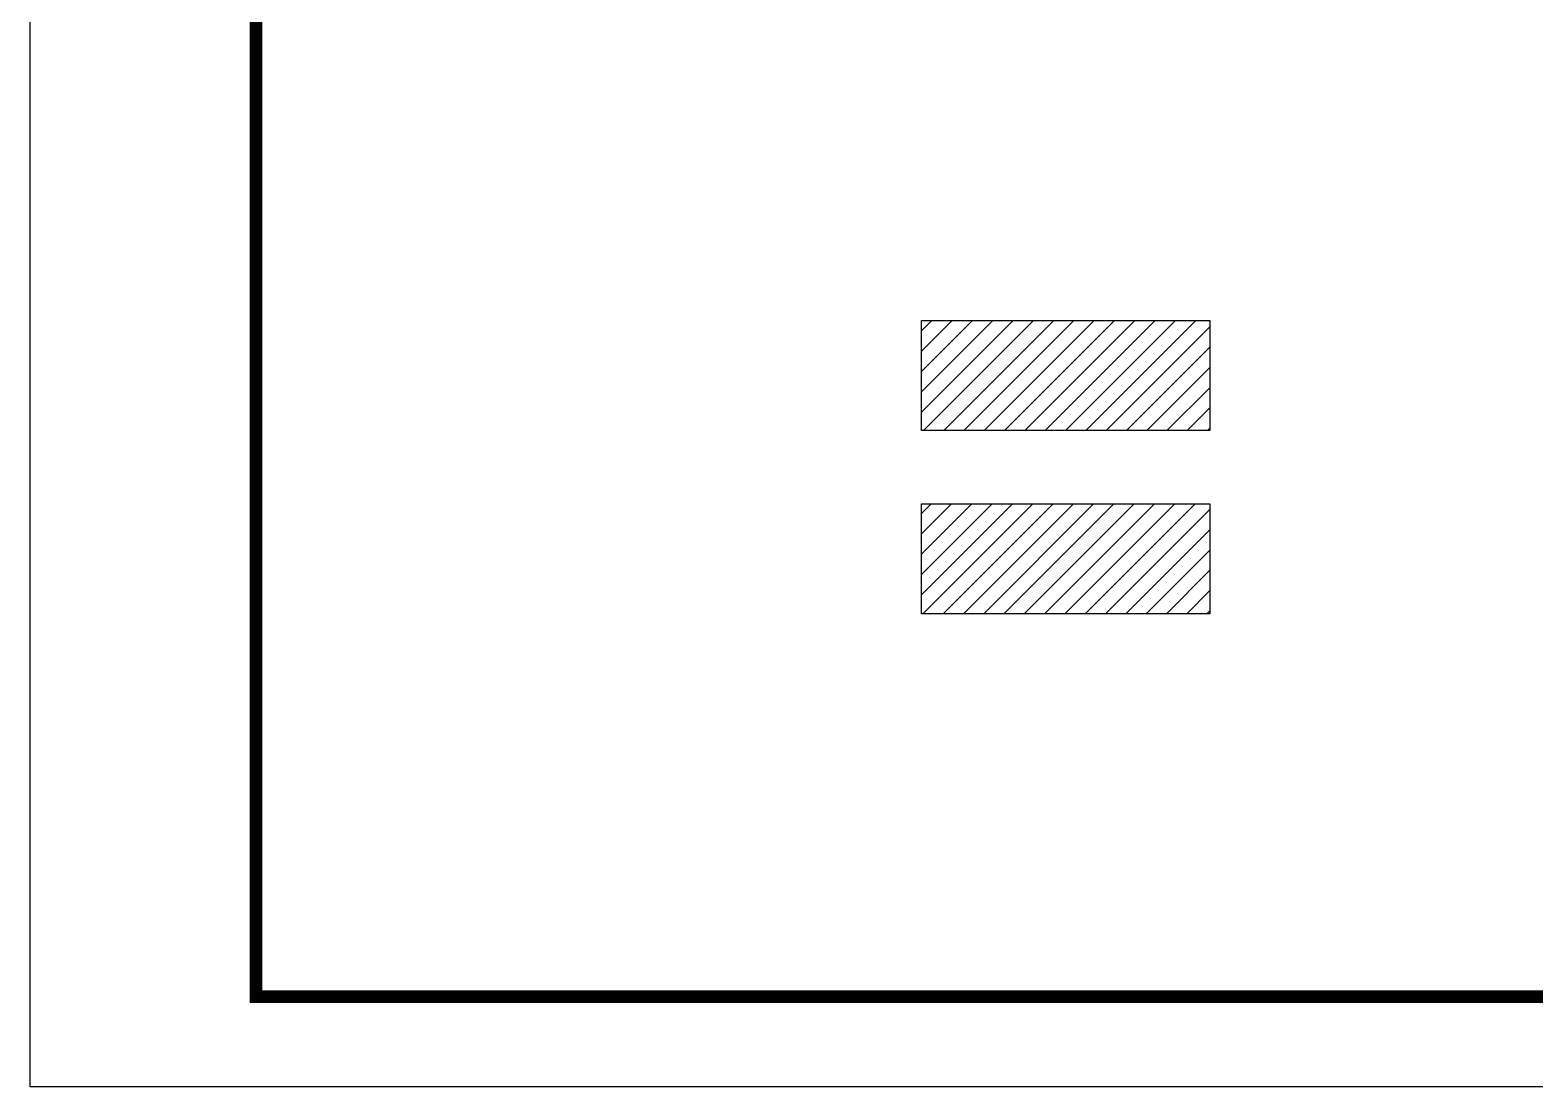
# Model space of a CAD drawing. Extents: x -59851 to 653804, y -249523 to 437614.
# Drawn here: x -53656 to -37014, y 116893 to 128584 of the extents above; entities that cross this region are included whole.
import ezdxf
from ezdxf.enums import TextEntityAlignment as Align

# ---------------------------------------------------------------- set-up
doc = ezdxf.new("R2010")
doc.units = 0
doc.header["$LTSCALE"] = 1000
doc.header["$MEASUREMENT"] = 0
doc.linetypes.add('DASH', pattern=[0.35, 0.25, -0.1])
doc.layers.add('A-降板区域（给结构）', color=155, linetype='Continuous', plot=False)
doc.layers.add('LABEL_FIXBOX_PM', color=7, linetype='Continuous')
doc.layers.add('LABEL_TXT_PM', color=1, linetype='Continuous')
doc.styles.add('LABEL_TXT_PM', font='pm_njadri_romans1.shx', dxfattribs={"width": 0.7, "bigfont": 'pm_njadri_hztxt.shx'})
pattern_1 = [(45, (0.02, 3e-11), (-112.2532, 112.2532), [])]

# ---------------------------------------------------------------- blocks, each defined once
blk = doc.blocks.new('PMSheet_A1_20150113_5-3892016032414355901')
at = {"layer": 'LABEL_FIXBOX_PM'}
blk.add_lwpolyline([(0, 594), (841, 594), (841, 0), (0, 0)], close=True, dxfattribs=at)
at = {"layer": 'LABEL_FIXBOX_PM', "const_width": 1.4}
blk.add_lwpolyline([(831, 584), (25, 584), (25, 10), (831, 10)], close=True, dxfattribs=at)
at = {"layer": 'LABEL_TXT_PM', "style": 'LABEL_TXT_PM'}
for tag, height, width, p in [('修改图应说明理由', 4.5, 0.7, (788.35, 468.8)), ('出图章签名', 4.5, 0.7, (759.46, 338.09)), ('建设单位_U01', 4.5, 0.7, (800.9, 212.14)), ('建设单位', 4.5, 0.7, (800.9, 210.2)), ('建设单位_D01', 4.5, 0.7, (800.9, 207.4)), ('项目名称_U01', 4.5, 0.7, (800.9, 200.42)), ('项目名称', 4.5, 0.7, (800.9, 198.19)), ('项目名称_D01', 4.5, 0.7, (800.9, 195.3)), ('设计编号', 4.5, 0.6, (780.76, 187.9)), ('分项号', 4.5, 0.6, (820.26, 188)), ('项目经理', 4.5, 0.7, (780.26, 172)), ('项目经理签名', 4.5, 0.7, (810.18, 172.26)), ('审定', 4.5, 0.7, (780.26, 163.9)), ('审定签名', 4.5, 0.7, (810.18, 164.16)), ('审核', 4.5, 0.7, (780.26, 156)), ('审核签名', 4.5, 0.7, (810.18, 156.26)), ('项目负责签名', 4.5, 0.7, (810.18, 148.26)), ('项目负责', 4.5, 0.7, (780.26, 148)), ('专业负责', 4.5, 0.7, (780.26, 140)), ('专业负责签名', 4.5, 0.7, (810.18, 140.26)), ('校对', 4.5, 0.7, (780.26, 131.9)), ('校对签名', 4.5, 0.7, (810.18, 132.16)), ('设计', 4.5, 0.7, (780.26, 124)), ('设计签名', 4.5, 0.7, (810.18, 124.26)), ('绘制', 4.5, 0.7, (780.26, 115.9)), ('绘制签名', 4.5, 0.7, (810.18, 116.16)), ('方案_01', 4.5, 0.7, (780.26, 95.9)), ('方案_01签名', 4.5, 0.7, (810.18, 96.16)), ('方案_02', 4.5, 0.7, (780.26, 87.9)), ('方案_02签名', 4.5, 0.7, (810.18, 88.16)), ('方案_03', 4.5, 0.7, (780.29, 79.9)), ('方案_03签名', 4.5, 0.7, (810.2, 80.16)), ('方案_04', 4.5, 0.7, (780.26, 71.9)), ('方案_04签名', 4.5, 0.7, (810.18, 72.16)), ('图名_U02', 4.5, 0.7, (790.5, 60.2)), ('图名_U01', 4.5, 0.7, (790.5, 54.2)), ('图名', 4.5, 0.7, (790.5, 47.96)), ('图名_D01', 4.5, 0.7, (790.5, 42.4)), ('图名_D02', 4.5, 0.7, (790.5, 37)), ('图号', 3.5, 0.7, (760.97, 20.95)), ('图档号', 3.5, 0.7, (781.1, 20.95)), ('日期', 3.5, 0.7, (801.07, 20.95)), ('版本号', 3.5, 0.7, (820.27, 20.95))]:
    blk.add_attdef(tag, text='', height=height, dxfattribs=dict(at, width=width)).set_placement(p, align=Align.CENTER)

msp = doc.modelspace()

# ---------------------------------------------------------------- hatches: boundary and pattern name
at = {"layer": 'A-降板区域（给结构）', "linetype": 'DASH'}
h = msp.add_hatch(dxfattribs=at)
h.set_pattern_fill('ANSI31', color=215, scale=100)
h.set_pattern_definition(pattern_1)
h.paths.add_polyline_path([(-43796.9, 125370.6), (-40608.9, 125370.6), (-40608.9, 124154.1), (-43796.9, 124154.1)])
h = msp.add_hatch(dxfattribs=at)
h.set_pattern_fill('ANSI31', color=256, scale=100)
h.set_pattern_definition(pattern_1)
h.paths.add_polyline_path([(-43796.9, 123343.1), (-40608.9, 123343.1), (-40608.9, 122126.7), (-43796.9, 122126.7)])

# ---------------------------------------------------------------- linework, layer by layer
at = {"layer": 'A-降板区域（给结构）', "color": 215}
msp.add_lwpolyline([(-43796.9, 125370.6), (-40608.9, 125370.6), (-40608.9, 124154.1), (-43796.9, 124154.1)], close=True, dxfattribs=at)
at = {"layer": 'A-降板区域（给结构）'}
msp.add_lwpolyline([(-43796.9, 123343.1), (-40608.9, 123343.1), (-40608.9, 122126.7), (-43796.9, 122126.7)], close=True, dxfattribs=at)

# ---------------------------------------------------------------- block references
at = {"xscale": 100, "yscale": 100, "zscale": 100}
msp.add_blockref('PMSheet_A1_20150113_5-3892016032414355901', (-53656.1, 116892.6), dxfattribs=at)

doc.saveas('drawing.dxf')
